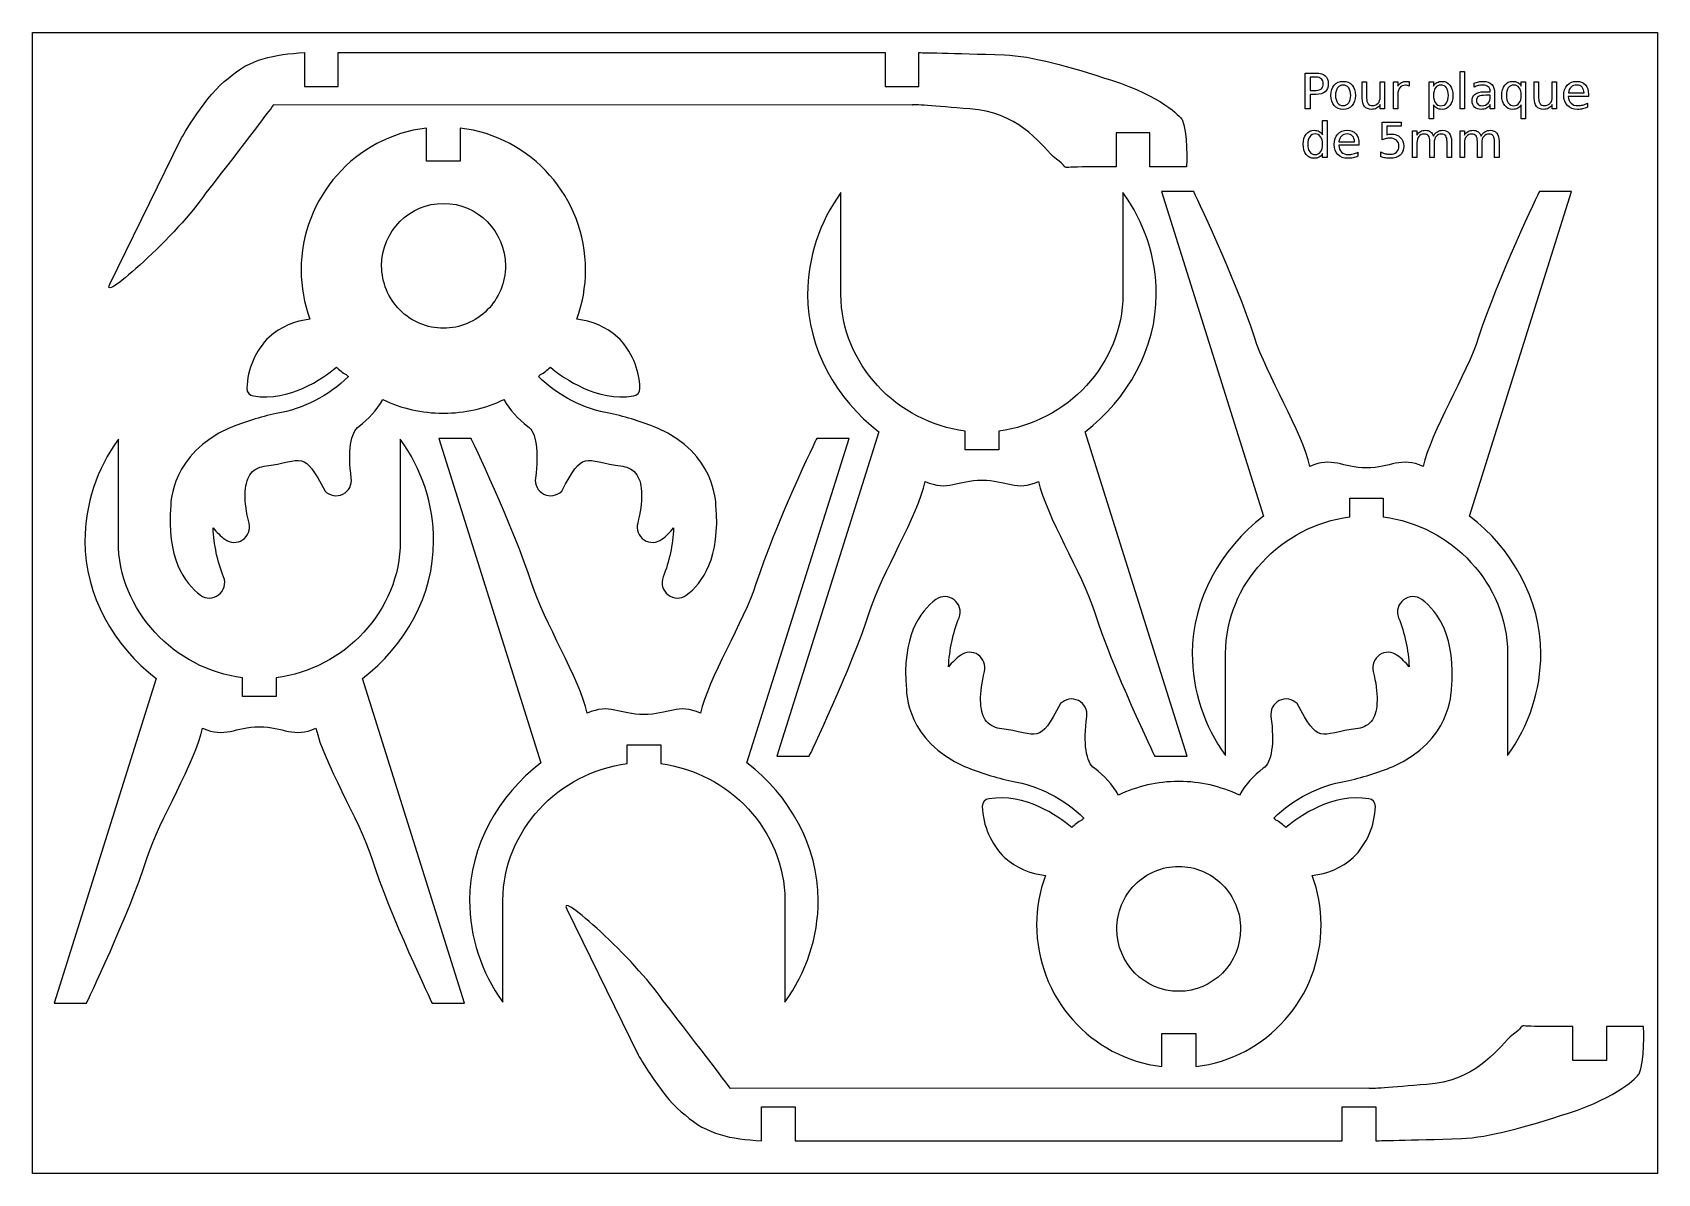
# Model space of a CAD drawing. Extents: x 427 to 897, y 446 to 776.
import ezdxf

# ---------------------------------------------------------------- set-up
doc = ezdxf.new("R2010")
doc.units = 0
doc.layers.add('Calque_1', color=7, linetype='CONTINUOUS')

msp = doc.modelspace()

# ---------------------------------------------------------------- linework, layer by layer
at = {"layer": 'Calque_1', "color": 1}
for p, q in [((427.39029, 776.137315), (897.29023, 776.137315)), ((427.39029, 446.23776), (427.39029, 776.137315)), ((897.29023, 776.137315), (897.29023, 446.23776)), ((506.044001, 770.324914), (506.044001, 760.55808)), ((515.781001, 760.55808), (515.781001, 770.324914)), ((515.781001, 770.324914), (673.984, 770.324914)), ((673.984, 770.324914), (673.984, 760.55808)), ((683.721, 760.55808), (683.721, 770.324914)), ((506.044001, 760.55808), (515.781001, 760.55808)), ((673.984, 760.55808), (683.721, 760.55808)), ((681.72127, 755.142155), (497.122069, 755.236975)), ((541.303, 738.906385), (541.303, 748.491191)), ((551.102003, 748.491191), (551.102003, 738.906385)), ((449.75287, 703.33935), (470.389184, 745.510583)), ((750.44599, 747.080599), (740.709, 747.080599)), ((740.709, 747.080599), (740.709, 737.252282)), ((750.44599, 737.252282), (750.44599, 747.080599)), ((546.202737, 738.906385), (541.303, 738.906385)), ((551.102003, 738.906385), (546.202737, 738.906385)), ((740.709, 737.252282), (730.88174, 737.252282)), ((761.11294, 737.252282), (750.44599, 737.252282)), ((661.175177, 700.46809), (661.178244, 729.857977)), ((742.70866, 729.857977), (742.70866, 700.46809)), ((763.18051, 730.127844), (753.83802, 730.127844)), ((753.83802, 730.127844), (783.3514, 636.28149)), ((842.95298, 636.28149), (872.46477, 730.127844)), ((872.46477, 730.127844), (863.12268, 730.127844)), ((528.357402, 708.68348), (528.357402, 708.68348)), ((449.75287, 703.33934), (449.75287, 703.33935)), ((661.175177, 700.38359), (661.175177, 700.46809)), ((661.175177, 700.46809), (661.175177, 700.46809)), ((742.70866, 700.46809), (742.70866, 700.46809)), ((742.70866, 700.46809), (742.70866, 700.38359)), ((452.21353, 629.12964), (452.21559, 658.51952)), ((533.745856, 658.51952), (533.745856, 629.12964)), ((554.217167, 658.78939), (544.875074, 658.78939)), ((544.875074, 658.78939), (574.386865, 564.94304)), ((633.987855, 564.94304), (663.499646, 658.78939)), ((672.14286, 660.70529), (642.631163, 566.85894)), ((663.499646, 658.78939), (654.157553, 658.78939)), ((697.091, 655.50573), (697.091, 660.90857)), ((706.792, 660.90857), (706.792, 655.50573)), ((761.25628, 566.85894), (731.74394, 660.70529)), ((701.94182, 655.50573), (697.091, 655.50573)), ((706.792, 655.50573), (701.94182, 655.50573)), ((808.30298, 636.0783), (808.30298, 641.48114)), ((808.30298, 641.48114), (813.15402, 641.48114)), ((813.15402, 641.48114), (818.00495, 641.48114)), ((818.00495, 641.48114), (818.00495, 636.0783)), ((452.21653, 629.12964), (452.21353, 629.12964)), ((533.745856, 629.12964), (533.745856, 629.12964)), ((533.745856, 629.12964), (533.745856, 629.04514)), ((478.600447, 612.591419), (478.600447, 612.590891)), ((613.805, 612.591419), (613.805, 612.591419)), ((691.281495, 613.056941), (691.281495, 613.056941)), ((826.486048, 613.056941), (826.486048, 613.057469)), ((772.38619, 596.51869), (772.38619, 596.60329)), ((772.38619, 567.12882), (772.38619, 596.51869)), ((772.38619, 596.51869), (772.38619, 596.51869)), ((853.92066, 596.51869), (853.91759, 567.12882)), ((853.92066, 596.60329), (853.92066, 596.51869)), ((853.92066, 596.51869), (853.92066, 596.51869)), ((463.1802, 589.36683), (433.66846, 495.52048)), ((488.128003, 584.16729), (488.128003, 589.57013)), ((497.830004, 589.57013), (497.830004, 584.16729)), ((552.292937, 495.52048), (522.781244, 589.36683)), ((492.979216, 584.16729), (488.128003, 584.16729)), ((497.830004, 584.16729), (492.979216, 584.16729)), ((599.337997, 564.73989), (599.337997, 570.14273)), ((599.337997, 570.14273), (604.188893, 570.14273)), ((604.188893, 570.14273), (609.039998, 570.14273)), ((609.039998, 570.14273), (609.039998, 564.73989)), ((642.631163, 566.85894), (651.973257, 566.85894)), ((751.91389, 566.85894), (761.25628, 566.85894)), ((563.422254, 525.18024), (563.422254, 525.26484)), ((563.422254, 495.79037), (563.422254, 525.18024)), ((563.422254, 525.18024), (563.422254, 525.18024)), ((581.889306, 522.68741), (581.889306, 522.68737)), ((581.889306, 522.68737), (602.525619, 480.51614)), ((644.955533, 525.18028), (644.952467, 495.79037)), ((644.955533, 525.26488), (644.955533, 525.18028)), ((644.955533, 525.18028), (644.955533, 525.18028)), ((776.729093, 516.96488), (776.729093, 516.96488)), ((433.66846, 495.52048), (443.01054, 495.52048)), ((542.950942, 495.52048), (552.292937, 495.52048)), ((872.84602, 488.77442), (863.01871, 488.77442)), ((872.84602, 478.9461), (872.84602, 488.77442)), ((893.25036, 488.77442), (882.58301, 488.77442)), ((882.58301, 488.77442), (882.58301, 478.9461)), ((753.983995, 477.157169), (753.983995, 486.741975)), ((753.983995, 486.741975), (758.883758, 486.741975)), ((758.883758, 486.741975), (763.782998, 486.741975)), ((763.782998, 486.741975), (763.782998, 477.157169)), ((882.58301, 478.9461), (872.84602, 478.9461)), ((813.85755, 470.88457), (629.258395, 470.78977)), ((638.180001, 455.7018), (638.180001, 465.46862)), ((638.180001, 465.46862), (647.917999, 465.46862)), ((647.917999, 465.46862), (647.917999, 455.7018)), ((806.11997, 455.7018), (806.11997, 465.46862)), ((806.11997, 465.46862), (815.85696, 465.46862)), ((815.85696, 465.46862), (815.85696, 455.7018)), ((647.917999, 455.7018), (806.11997, 455.7018)), ((897.29023, 446.23776), (427.39029, 446.23776))]:
    msp.add_line(p, q, dxfattribs=at)
at = {"layer": 'Calque_1', "color": 7}
for p, q in [((795.43811, 764.397828), (798.58004, 764.397828)), ((795.43811, 754.110773), (795.43811, 764.397828)), ((796.82993, 763.254056), (796.82993, 759.388659)), ((798.58004, 763.254056), (796.82993, 763.254056)), ((806.39352, 762.013822), (806.39352, 762.013822)), ((811.89878, 757.156237), (811.89878, 761.827786)), ((811.89878, 761.827786), (813.16658, 761.827786)), ((813.16658, 761.827786), (813.16658, 757.204468)), ((815.08894, 762.013822), (815.08894, 762.013822)), ((817.09398, 757.452515), (817.09398, 761.827786)), ((817.09398, 761.827786), (818.36178, 761.827786)), ((818.36178, 761.827786), (818.36178, 754.110773)), ((820.93871, 754.110772), (820.93871, 761.827785)), ((820.93871, 761.827785), (822.21339, 761.827785)), ((822.21339, 761.827785), (822.21339, 760.628892)), ((825.45178, 761.944921), (825.45867, 760.642674)), ((831.24643, 751.175551), (831.24643, 761.827786)), ((831.24643, 761.827786), (832.52112, 761.827786)), ((832.52112, 761.827786), (832.52112, 760.656454)), ((840.25191, 764.83191), (841.51971, 764.83191)), ((840.25191, 754.110773), (840.25191, 764.83191)), ((841.51971, 764.83191), (841.51971, 754.110773)), ((844.24822, 760.305054), (844.24822, 761.476387)), ((857.89769, 760.656454), (857.89769, 761.827786)), ((857.89769, 761.827786), (859.16549, 761.827786)), ((859.16549, 761.827786), (859.16549, 751.175551)), ((861.64595, 757.156237), (861.64595, 761.827786)), ((861.64595, 761.827786), (862.91375, 761.827786)), ((862.91375, 761.827786), (862.91375, 757.204468)), ((864.83611, 762.013822), (864.83611, 762.013822)), ((866.84116, 757.452515), (866.84116, 761.827786)), ((866.84116, 761.827786), (868.10895, 761.827786)), ((868.10895, 761.827786), (868.10895, 754.110773)), ((796.82993, 759.388659), (798.58004, 759.388659)), ((798.58004, 758.244887), (796.82993, 758.244887)), ((796.82993, 758.244887), (796.82993, 754.110773)), ((806.39352, 760.938952), (806.39352, 760.938952)), ((811.89878, 757.156237), (811.89878, 757.156237)), ((822.21339, 758.175984), (822.21339, 754.110772)), ((836.83438, 757.962389), (836.83438, 757.962389)), ((847.15589, 758.982138), (848.93355, 758.982138)), ((848.93355, 757.98995), (847.67265, 757.98995)), ((848.93355, 758.982138), (848.93355, 759.106161)), ((848.93355, 757.707452), (848.93355, 757.98995)), ((850.20135, 758.513605), (850.20135, 754.110773)), ((850.20135, 758.513605), (850.20135, 758.513605)), ((853.57754, 757.962389), (853.57754, 757.962389)), ((861.64595, 757.156237), (861.64595, 757.156237)), ((877.33492, 757.666111), (871.50582, 757.666111)), ((871.54716, 758.651408), (876.06713, 758.658299)), ((877.33492, 758.286228), (877.33492, 757.666111)), ((877.33492, 758.286228), (877.33492, 758.286228)), ((796.82993, 754.110773), (795.43811, 754.110773)), ((817.09398, 754.110773), (817.09398, 755.295886)), ((818.36178, 754.110773), (817.09398, 754.110773)), ((822.21339, 754.110772), (820.93871, 754.110772)), ((832.52112, 755.268325), (832.52112, 751.175551)), ((832.52112, 755.268325), (832.52112, 755.268325)), ((841.51971, 754.110773), (840.25191, 754.110773)), ((848.93355, 754.110773), (848.93355, 755.282105)), ((850.20135, 754.110773), (848.93355, 754.110773)), ((857.89769, 751.175551), (857.89769, 755.268325)), ((866.84116, 754.110773), (866.84116, 755.295886)), ((868.10895, 754.110773), (866.84116, 754.110773)), ((877.03864, 755.702407), (877.03864, 754.503514)), ((800.46106, 746.510892), (800.46106, 750.686348)), ((800.46106, 750.686348), (801.72886, 750.686348)), ((801.72886, 750.686348), (801.72886, 739.965211)), ((817.70721, 750.252266), (823.17113, 750.252266)), ((817.70721, 745.084622), (817.70721, 750.252266)), ((823.17113, 749.080933), (818.98189, 749.080933)), ((818.98189, 749.080933), (818.98189, 746.559124)), ((823.17113, 750.252266), (823.17113, 749.080933)), ((826.45086, 739.965211), (826.45086, 747.682225)), ((826.45086, 747.682225), (827.72555, 747.682225)), ((827.72555, 747.682225), (827.72555, 746.483332)), ((832.52112, 751.175551), (831.24643, 751.175551)), ((840.20368, 739.965211), (840.20368, 747.682225)), ((840.20368, 747.682225), (841.47837, 747.682225)), ((841.47837, 747.682225), (841.47837, 746.483332)), ((859.16549, 751.175551), (857.89769, 751.175551)), ((796.14091, 743.816828), (796.14091, 743.816828)), ((800.46106, 746.510892), (800.46106, 746.510892)), ((810.94104, 743.52055), (805.11194, 743.52055)), ((805.15328, 744.505847), (809.67325, 744.512737)), ((810.94104, 744.140667), (810.94104, 743.52055)), ((810.94104, 744.140667), (810.94104, 744.140667)), ((827.72555, 744.326702), (827.72555, 739.965211)), ((831.44625, 739.965211), (831.44625, 744.581639)), ((832.50734, 746.200834), (832.50734, 746.200834)), ((832.72094, 744.326702), (832.72094, 739.965211)), ((836.44164, 739.965211), (836.44164, 744.581639)), ((837.71632, 744.62298), (837.71632, 739.965211)), ((841.47837, 744.326702), (841.47837, 739.965211)), ((845.19907, 739.965211), (845.19907, 744.581639)), ((846.26016, 746.200834), (846.26016, 746.200834)), ((846.47376, 744.326702), (846.47376, 739.965211)), ((850.19446, 739.965211), (850.19446, 744.581639)), ((851.46915, 744.62298), (851.46915, 739.965211)), ((800.46106, 739.965211), (800.46106, 741.122763)), ((801.72886, 739.965211), (800.46106, 739.965211)), ((810.64476, 741.556845), (810.64476, 740.357952)), ((817.27313, 740.206367), (817.27313, 741.605075)), ((827.72555, 739.965211), (826.45086, 739.965211)), ((832.72094, 739.965211), (831.44625, 739.965211)), ((837.71632, 739.965211), (836.44164, 739.965211)), ((841.47837, 739.965211), (840.20368, 739.965211)), ((846.47376, 739.965211), (845.19907, 739.965211)), ((851.46915, 739.965211), (850.19446, 739.965211))]:
    msp.add_line(p, q, dxfattribs=at)
at = {"layer": 'Calque_1', "color": 1}
for points in [[(483.945552, 762.815089), (490.304168, 768.613767), (497.202057, 769.777954), (506.044001, 770.324914)], [(683.721, 770.324914), (683.721, 770.324914), (693.4096, 770.167014), (708.44782, 769.66417)], [(708.44782, 769.66417), (716.35831, 769.399673), (727.22825, 766.286491), (739.39259, 762.334902)], [(470.389184, 745.510583), (470.389184, 745.510583), (477.938317, 758.653001), (483.945552, 762.815089)], [(739.39259, 762.334902), (753.88006, 757.628648), (759.26231, 751.916307), (759.8137, 750.94685)], [(497.122069, 755.236975), (497.122069, 755.236975), (488.62012, 743.971999), (477.558753, 729.772391)], [(698.456, 754.02957), (687.90647, 754.881151), (681.92762, 755.445179), (681.72127, 755.142155)], [(722.55746, 740.249584), (718.57654, 744.326334), (711.94362, 753.215717), (698.456, 754.02957)], [(541.303, 748.491191), (520.703009, 746.060323), (505.090958, 728.44924), (505.07057, 707.439958)], [(587.334904, 707.439958), (587.314489, 728.44924), (571.701994, 746.060323), (551.102003, 748.491191)], [(759.8137, 750.94685), (761.55166, 747.891857), (761.11294, 737.252282), (761.11294, 737.252282)], [(730.88174, 737.252282), (722.99044, 737.252282), (728.39712, 736.198824), (722.55746, 740.249584)], [(477.558753, 729.772391), (469.564768, 717.95925), (446.90698, 697.52369), (449.75287, 703.33934)], [(661.178244, 729.857977), (654.93043, 721.32207), (651.549871, 710.99488), (651.529987, 700.38352)], [(752.35716, 700.38352), (752.33736, 710.99488), (748.95652, 721.32207), (742.70866, 729.857977)], [(780.74312, 688.04094), (775.44624, 704.62625), (763.18051, 730.127844), (763.18051, 730.127844)], [(863.12268, 730.127844), (863.12268, 730.127844), (850.85764, 704.62625), (845.56116, 688.04094)], [(528.357402, 708.68348), (528.357411, 718.655413), (536.369274, 726.739256), (546.252405, 726.739255)], [(546.252405, 726.739255), (556.135534, 726.739254), (564.147395, 718.655411), (564.147404, 708.68348)], [(505.07057, 707.439958), (505.088106, 702.591398), (505.950117, 697.784272), (507.617318, 693.236818)], [(533.598722, 695.916098), (530.242758, 699.302219), (528.357398, 703.894784), (528.357402, 708.68348)], [(564.147404, 708.68348), (564.147408, 703.894784), (562.262049, 699.30222), (558.906085, 695.916099)], [(584.78813, 693.236818), (586.455357, 697.784272), (587.317421, 702.591398), (587.334904, 707.439958)], [(651.529987, 700.38352), (651.547797, 684.78568), (659.80125, 670.09834), (672.14286, 660.70529)], [(697.091, 660.90857), (677.35151, 663.39287), (661.193676, 680.31245), (661.175177, 700.38359)], [(742.70866, 700.38359), (742.68986, 680.31245), (726.53149, 663.39287), (706.792, 660.90857)], [(731.74394, 660.70529), (744.08565, 670.09834), (752.33935, 684.78568), (752.35716, 700.38352)], [(546.252405, 690.627675), (541.506353, 690.627674), (536.954687, 692.529977), (533.598722, 695.916098)], [(558.906085, 695.916099), (555.550121, 692.529978), (550.998456, 690.627675), (546.252405, 690.627675)], [(507.617318, 693.236818), (503.275304, 692.779693), (499.147647, 690.997435), (495.804163, 688.092381)], [(596.601311, 688.092381), (593.257827, 690.997435), (589.13017, 692.779693), (584.78813, 693.236818)], [(495.804163, 688.092381), (491.846266, 684.172015), (489.539891, 678.862501), (489.367201, 673.269284)], [(603.038247, 673.269284), (602.865557, 678.862501), (600.559208, 684.172015), (596.601311, 688.092381)], [(796.76868, 650.62906), (794.62623, 660.62314), (784.22052, 677.15273), (780.74312, 688.04094)], [(845.56116, 688.04094), (842.08395, 677.15276), (831.67864, 660.62314), (829.53619, 650.62906)], [(491.267316, 671.047805), (501.833584, 669.480456), (511.073032, 675.866551), (515.249972, 679.386464)], [(518.720448, 676.684807), (513.034183, 671.040438), (505.762691, 667.297428), (497.891861, 665.968861)], [(515.249972, 679.386464), (516.093244, 678.51967), (517.061963, 677.790806), (518.119802, 677.217591)], [(518.119802, 677.217591), (518.31822, 677.038306), (518.518575, 676.860209), (518.720448, 676.684807)], [(573.684999, 676.684807), (573.886873, 676.860209), (574.087228, 677.03828), (574.285646, 677.217591)], [(594.513586, 665.968861), (586.642757, 667.297428), (579.371265, 671.040464), (573.684999, 676.684807)], [(574.285646, 677.217591), (575.343485, 677.790779), (576.312204, 678.519644), (577.155502, 679.386464)], [(577.155502, 679.386464), (581.332416, 675.866524), (590.571864, 669.480456), (601.138158, 671.047805)], [(489.367201, 673.269284), (489.364584, 672.155099), (490.174458, 671.208156), (491.267316, 671.047805)], [(601.138158, 671.047805), (602.231016, 671.208156), (603.040838, 672.155099), (603.038247, 673.269284)], [(521.794271, 662.252629), (524.609346, 664.352551), (526.953723, 666.997537), (528.710698, 670.00949)], [(528.710698, 670.00949), (534.14366, 667.427409), (540.072445, 666.08062), (546.077996, 666.064775)], [(546.327452, 666.065304), (552.333003, 666.081148), (558.261788, 667.427937), (563.69475, 670.010019)], [(563.69475, 670.010019), (565.451724, 666.998065), (567.796128, 664.353079), (570.611203, 662.253157)], [(497.891861, 665.968861), (493.221348, 664.97853), (488.654088, 663.545941), (484.250149, 661.689925)], [(546.077996, 666.064775), (546.119611, 666.064775), (546.161122, 666.06768), (546.202737, 666.067944)], [(546.202737, 666.067944), (546.244326, 666.067707), (546.285863, 666.065304), (546.327452, 666.065304)], [(608.155299, 661.689925), (603.751359, 663.545941), (599.184099, 664.97853), (594.513586, 665.968861)], [(452.21559, 658.51952), (445.96776, 649.98362), (442.58722, 639.65643), (442.56733, 629.04506)], [(484.250149, 661.689925), (467.587326, 654.483963), (467.396105, 640.114611), (467.396105, 639.50556)], [(519.575681, 647.294877), (518.5169, 655.009142), (519.352921, 660.599982), (521.794271, 662.252629)], [(543.394113, 629.04506), (543.374333, 639.65643), (539.99367, 649.98362), (533.745856, 658.51952)], [(571.778688, 616.70248), (566.482108, 633.2878), (554.217167, 658.78939), (554.217167, 658.78939)], [(570.611203, 662.253157), (573.052552, 660.60051), (573.888548, 655.009696), (572.829767, 647.295431)], [(625.009342, 639.50556), (625.009342, 640.114611), (624.818122, 654.483963), (608.155299, 661.689925)], [(654.157553, 658.78939), (654.157553, 658.78939), (641.892513, 633.2878), (636.596032, 616.70248)], [(494.345719, 650.706808), (506.0479, 652.363311), (505.57168, 655.598624), (511.993645, 643.561638)], [(580.411803, 643.562166), (586.833768, 655.599152), (586.357548, 652.363839), (598.059729, 650.707336)], [(813.15243, 650.25872), (806.12215, 650.27722), (803.1902, 653.63296), (796.76868, 650.62906)], [(829.53619, 650.62906), (823.11477, 653.63296), (820.18282, 650.27725), (813.15243, 650.25872)], [(490.233164, 648.210394), (491.174376, 649.611398), (492.678073, 650.523879), (494.345719, 650.706808)], [(598.059729, 650.707336), (599.727375, 650.524407), (601.231072, 649.611927), (602.172283, 648.210949)], [(490.011818, 634.273422), (488.422692, 640.581137), (488.499981, 645.523366), (490.233164, 648.210394)], [(517.154145, 642.685839), (518.877696, 643.517933), (519.86047, 645.388711), (519.575681, 647.294877)], [(572.829767, 647.295431), (572.544977, 645.389266), (573.527751, 643.518461), (575.251303, 642.686367)], [(602.172283, 648.210949), (603.905467, 645.523868), (603.982756, 640.581691), (602.393629, 634.27395)], [(669.53478, 608.94585), (673.01189, 619.83403), (683.41719, 636.36365), (685.55964, 646.35772)], [(685.55964, 646.35772), (691.98107, 643.35383), (694.91311, 646.70953), (701.9434, 646.72808)], [(701.9434, 646.72808), (708.97369, 646.70958), (711.90573, 643.35383), (718.32716, 646.35772)], [(718.32716, 646.35772), (720.46961, 636.36365), (730.87491, 619.83406), (734.35202, 608.94585)], [(467.396105, 639.50556), (466.011155, 624.292177), (471.29302, 616.918735), (475.971882, 613.447624)], [(511.993645, 643.561638), (513.33698, 642.15934), (515.430096, 641.803886), (517.154145, 642.685839)], [(575.251303, 642.686367), (576.975378, 641.804414), (579.068468, 642.159868), (580.411803, 643.562166)], [(616.433566, 613.447624), (621.112428, 616.918735), (626.394292, 624.292177), (625.009342, 639.50556)], [(783.3514, 636.28149), (771.009, 626.88844), (762.75515, 612.20111), (762.73734, 596.60328)], [(772.38619, 596.60329), (772.40499, 616.67442), (788.5633, 633.594), (808.30298, 636.0783)], [(818.00495, 636.0783), (837.74454, 633.594), (853.90216, 616.67442), (853.92066, 596.60329)], [(863.56585, 596.60328), (863.54805, 612.20111), (855.29458, 626.88844), (842.95298, 636.28149)], [(482.663404, 618.717367), (480.857407, 623.231045), (479.825846, 628.021983), (479.613635, 632.884909)], [(479.613635, 632.884909), (480.629753, 631.664747), (481.778282, 630.563898), (483.038124, 629.602483)], [(488.161825, 629.450319), (489.729358, 630.500228), (490.470581, 632.432616), (490.011818, 634.273422)], [(602.393629, 634.27395), (601.934867, 632.433171), (602.676116, 630.500756), (604.243649, 629.450848)], [(609.36735, 629.603011), (610.627192, 630.564452), (611.775695, 631.665275), (612.791813, 632.885437)], [(612.791813, 632.885437), (612.579602, 628.022511), (611.548041, 623.231573), (609.742044, 618.717895)], [(442.56733, 629.04506), (442.58513, 613.44723), (450.83858, 598.75989), (463.1802, 589.36683)], [(452.21253, 629.04514), (452.21553, 629.07344), (452.21553, 629.10154), (452.21653, 629.12964)], [(488.128003, 589.57013), (468.38851, 592.05443), (452.23101, 608.974), (452.21253, 629.04514)], [(483.038124, 629.602483), (484.541377, 628.46152), (486.594605, 628.400438), (488.161825, 629.450319)], [(533.745856, 629.04514), (533.727056, 608.974), (517.569589, 592.05443), (497.830004, 589.57013)], [(522.781244, 589.36683), (535.12285, 598.75989), (543.376307, 613.44723), (543.394113, 629.04506)], [(604.243649, 629.450848), (605.810869, 628.400966), (607.864097, 628.462048), (609.36735, 629.603011)], [(481.207525, 613.512086), (482.798169, 614.719651), (483.393712, 616.849018), (482.663404, 618.717367)], [(587.803555, 579.29061), (585.661103, 589.28469), (575.255895, 605.81428), (571.778688, 616.70248)], [(609.742044, 618.717895), (609.011736, 616.849546), (609.607279, 614.720205), (611.197923, 613.512614)], [(636.596032, 616.70248), (633.118825, 605.81431), (622.713519, 589.28469), (620.571066, 579.29061)], [(475.971882, 613.447624), (476.752914, 612.864955), (477.678526, 612.579826), (478.600447, 612.591419)], [(478.600447, 612.590891), (479.522369, 612.602247), (480.44081, 612.910271), (481.207525, 613.512086)], [(611.197923, 613.512614), (611.964638, 612.910799), (612.883079, 612.602854), (613.805, 612.591419)], [(613.805, 612.591419), (614.726922, 612.5798), (615.652534, 612.864955), (616.433566, 613.447624)], [(688.652929, 612.200736), (683.974067, 608.729625), (678.692203, 601.356183), (680.077153, 586.1428)], [(691.281495, 613.056941), (690.359573, 613.06856), (689.433961, 612.783405), (688.652929, 612.200736)], [(693.888572, 612.135746), (693.121857, 612.737561), (692.203416, 613.045506), (691.281495, 613.056941)], [(695.344451, 606.930465), (696.074759, 608.798814), (695.479216, 610.928155), (693.888572, 612.135746)], [(823.87897, 612.136274), (822.288326, 610.928709), (821.692783, 608.799342), (822.423091, 606.930993)], [(826.486048, 613.057469), (825.564126, 613.046113), (824.645685, 612.738089), (823.87897, 612.136274)], [(829.114613, 612.200736), (828.333581, 612.783405), (827.407969, 613.068534), (826.486048, 613.056941)], [(837.69039, 586.1428), (839.07534, 601.356183), (833.793475, 608.729625), (829.114613, 612.200736)], [(651.973257, 566.85894), (651.973257, 566.85894), (664.238198, 592.36053), (669.53478, 608.94585)], [(692.294682, 592.762923), (692.506893, 597.625849), (693.538454, 602.416787), (695.344451, 606.930465)], [(734.35202, 608.94585), (739.6486, 592.36053), (751.91389, 566.85894), (751.91389, 566.85894)], [(822.423091, 606.930993), (824.229088, 602.417315), (825.260649, 597.626377), (825.47286, 592.763451)], [(700.842846, 596.197512), (699.275626, 597.247394), (697.222398, 597.186312), (695.719145, 596.045349)], [(822.048371, 596.045877), (820.545118, 597.18684), (818.49189, 597.247922), (816.92467, 596.198041)], [(695.719145, 596.045349), (694.459303, 595.083908), (693.3108, 593.983085), (692.294682, 592.762923)], [(702.692866, 591.37441), (703.151628, 593.215189), (702.410379, 595.147604), (700.842846, 596.197512)], [(762.73734, 596.60328), (762.75714, 585.99191), (766.13798, 575.66472), (772.38619, 567.12882)], [(816.92467, 596.198041), (815.357137, 595.148132), (814.615914, 593.215744), (815.074677, 591.374938)], [(825.47286, 592.763451), (824.456742, 593.983613), (823.308213, 595.084462), (822.048371, 596.045877)], [(853.91759, 567.12882), (860.1654, 575.66472), (863.54596, 585.99191), (863.56585, 596.60328)], [(702.914212, 577.437411), (701.181028, 580.124492), (701.103739, 585.066669), (702.692866, 591.37441)], [(815.074677, 591.374938), (816.663803, 585.067223), (816.586514, 580.124994), (814.853331, 577.437966)], [(680.077153, 586.1428), (680.077153, 585.533749), (680.268373, 571.164397), (696.931196, 563.958435)], [(729.835192, 582.961993), (728.111117, 583.843946), (726.018027, 583.488492), (724.674692, 582.086194)], [(732.256728, 578.352929), (732.541518, 580.259094), (731.558744, 582.129899), (729.835192, 582.961993)], [(787.93235, 582.962521), (786.208799, 582.130427), (785.226025, 580.259649), (785.510814, 578.353483)], [(793.09285, 582.086722), (791.749515, 583.48902), (789.656399, 583.844474), (787.93235, 582.962521)], [(820.836346, 563.958435), (837.499169, 571.164397), (837.69039, 585.533749), (837.69039, 586.1428)], [(604.187311, 578.92026), (597.157024, 578.93876), (594.225075, 582.29451), (587.803555, 579.29061)], [(620.571066, 579.29061), (614.149645, 582.29451), (611.217696, 578.9388), (604.187311, 578.92026)], [(724.674692, 582.086194), (718.252727, 570.049208), (718.728947, 573.284521), (707.026766, 574.941024)], [(734.475292, 563.395203), (732.033943, 565.04785), (731.197947, 570.638664), (732.256728, 578.352929)], [(785.510814, 578.353483), (786.569595, 570.639218), (785.733574, 565.048378), (783.292224, 563.395731)], [(810.740776, 574.941552), (799.038595, 573.285049), (799.514815, 570.049736), (793.09285, 582.086722)], [(460.57207, 537.60739), (464.04924, 548.49558), (474.454522, 565.0252), (476.596974, 575.01927)], [(476.596974, 575.01927), (483.018435, 572.01538), (485.950414, 575.37108), (492.9807, 575.38962)], [(492.9807, 575.38962), (500.011085, 575.37112), (502.943034, 572.01538), (509.364456, 575.01927)], [(509.364456, 575.01927), (511.506908, 565.0252), (521.912215, 548.49561), (525.389422, 537.60739)], [(707.026766, 574.941024), (705.35912, 575.123953), (703.855423, 576.036433), (702.914212, 577.437411)], [(814.853331, 577.437966), (813.912119, 576.036962), (812.408422, 575.124481), (810.740776, 574.941552)], [(574.386865, 564.94304), (562.045161, 555.54999), (553.791704, 540.86266), (553.773898, 525.26483)], [(563.422254, 525.26484), (563.441049, 545.336), (579.59851, 562.25559), (599.337997, 564.73989)], [(609.039998, 564.73989), (628.779583, 562.25559), (644.937035, 545.336), (644.955533, 525.26488)], [(654.600723, 525.26483), (654.582923, 540.86266), (646.329461, 555.54999), (633.987855, 564.94304)], [(696.931196, 563.958435), (701.335136, 562.102419), (705.902396, 560.66983), (710.572909, 559.679499)], [(807.194634, 559.679499), (811.865147, 560.66983), (816.432407, 562.102419), (820.836346, 563.958435)], [(710.572909, 559.679499), (718.443739, 558.350932), (725.71523, 554.607896), (731.401496, 548.963553)], [(741.391745, 555.638341), (739.634771, 558.650295), (737.290367, 561.295281), (734.475292, 563.395203)], [(758.759043, 559.583057), (752.753492, 559.567212), (746.824707, 558.220423), (741.391745, 555.638341)], [(758.883758, 559.580416), (758.842169, 559.580653), (758.800632, 559.583057), (758.759043, 559.583057)], [(759.008499, 559.583585), (758.966884, 559.583585), (758.925373, 559.58068), (758.883758, 559.580416)], [(776.375797, 555.63887), (770.942835, 558.220951), (765.01405, 559.56774), (759.008499, 559.583585)], [(783.292224, 563.395731), (780.477149, 561.295809), (778.132772, 558.650823), (776.375797, 555.63887)], [(786.366047, 548.963553), (792.052312, 554.607922), (799.323804, 558.350932), (807.194634, 559.679499)], [(703.948337, 554.600555), (702.855479, 554.440204), (702.045657, 553.493261), (702.048248, 552.379076)], [(727.930994, 546.261896), (723.754079, 549.781836), (714.514631, 556.167904), (703.948337, 554.600555)], [(813.819179, 554.600555), (803.252911, 556.167904), (794.013463, 549.781809), (789.836523, 546.261896)], [(815.719294, 552.379076), (815.721911, 553.493261), (814.912037, 554.440204), (813.819179, 554.600555)], [(702.048248, 552.379076), (702.220938, 546.785859), (704.527287, 541.476346), (708.485184, 537.555979)], [(809.282332, 537.555979), (813.240229, 541.476346), (815.546604, 546.785859), (815.719294, 552.379076)], [(730.800849, 548.430769), (729.74301, 547.857581), (728.774291, 547.128716), (727.930994, 546.261896)], [(731.401496, 548.963553), (731.199622, 548.788151), (730.999267, 548.610081), (730.800849, 548.430769)], [(786.966693, 548.430769), (786.768275, 548.610054), (786.56792, 548.788151), (786.366047, 548.963553)], [(789.836523, 546.261896), (788.993251, 547.12869), (788.024532, 547.857554), (786.966693, 548.430769)], [(443.01054, 495.52048), (443.01054, 495.52048), (455.27555, 521.02208), (460.57207, 537.60739)], [(525.389422, 537.60739), (530.685902, 521.02208), (542.950942, 495.52048), (542.950942, 495.52048)], [(708.485184, 537.555979), (711.828668, 534.650925), (715.956325, 532.868667), (720.298365, 532.411542)], [(797.469177, 532.411542), (801.811191, 532.868667), (805.938848, 534.650925), (809.282332, 537.555979)], [(720.298365, 532.411542), (718.631138, 527.864088), (717.769074, 523.056962), (717.751591, 518.208402)], [(746.18041, 529.732261), (749.536374, 533.118382), (754.088039, 535.020685), (758.83409, 535.020685)], [(758.83409, 535.020685), (763.580142, 535.020686), (768.131808, 533.118383), (771.487773, 529.732262)], [(800.015925, 518.208402), (799.99839, 523.056962), (799.136378, 527.864088), (797.469177, 532.411542)], [(609.695188, 496.25435), (601.701203, 508.0675), (579.04342, 528.50305), (581.889306, 522.68741)], [(740.939091, 516.96488), (740.939087, 521.753576), (742.824446, 526.34614), (746.18041, 529.732261)], [(771.487773, 529.732262), (774.843737, 526.346141), (776.729097, 521.753576), (776.729093, 516.96488)], [(553.773898, 525.26483), (553.793678, 514.65346), (557.174341, 504.32626), (563.422254, 495.79037)], [(644.952467, 495.79037), (651.20028, 504.32626), (654.58084, 514.65346), (654.600723, 525.26483)], [(717.751591, 518.208402), (717.772006, 497.19912), (733.384004, 479.588037), (753.983995, 477.157169)], [(758.83409, 498.909105), (748.950961, 498.909106), (740.9391, 506.992949), (740.939091, 516.96488)], [(776.729093, 516.96488), (776.729084, 506.992947), (768.717221, 498.909104), (758.83409, 498.909105)], [(763.782998, 477.157169), (784.382989, 479.588037), (799.995537, 497.19912), (800.015925, 518.208402)], [(629.258395, 470.78977), (629.258395, 470.78977), (620.756545, 482.05475), (609.695188, 496.25435)], [(863.01871, 488.77442), (855.12741, 488.77442), (860.53409, 489.82789), (854.69442, 485.77714)], [(891.95102, 475.07985), (893.68908, 478.13487), (893.25036, 488.77442), (893.25036, 488.77442)], [(854.69442, 485.77714), (850.71351, 481.70039), (844.08059, 472.811), (830.59268, 471.99714)], [(602.525619, 480.51614), (602.525619, 480.51614), (610.074751, 467.3737), (616.081987, 463.21162)], [(871.52956, 463.69181), (886.01718, 468.39807), (891.39962, 474.11042), (891.95102, 475.07985)], [(830.59268, 471.99714), (820.04285, 471.14555), (814.0639, 470.58154), (813.85755, 470.88457)], [(616.081987, 463.21162), (622.440593, 457.41294), (629.338057, 456.24877), (638.180001, 455.7018)], [(840.58479, 456.36254), (848.49528, 456.62704), (859.36522, 459.74021), (871.52956, 463.69181)], [(815.85696, 455.7018), (815.85696, 455.7018), (825.54597, 455.8597), (840.58479, 456.36254)]]:
    msp.add_open_spline(points, degree=3, dxfattribs=at)
at = {"layer": 'Calque_1', "color": 7}
for points in [[(798.58004, 764.397828), (799.733, 764.397828), (800.60346, 764.136001), (801.19142, 763.612346)], [(800.0821, 762.751072), (799.728407, 763.086395), (799.22772, 763.254056), (798.58004, 763.254056)], [(800.61265, 761.324802), (800.61265, 761.940326), (800.4358, 762.415749), (800.0821, 762.751072)], [(800.0821, 759.891643), (800.4358, 760.226966), (800.61265, 760.704685), (800.61265, 761.324802)], [(801.19142, 763.612346), (801.78398, 763.093285), (802.08026, 762.33077), (802.08026, 761.324802)], [(802.08026, 761.324802), (802.08026, 760.309647), (801.78398, 759.54254), (801.19142, 759.023479)], [(803.78902, 760.938952), (804.418327, 761.655532), (805.286493, 762.013822), (806.39352, 762.013822)], [(806.39352, 762.013822), (807.495947, 762.013822), (808.361813, 761.655532), (808.99112, 760.938952)], [(822.21339, 760.628892), (822.479817, 761.097425), (822.826623, 761.444232), (823.25381, 761.669311)], [(823.25381, 761.669311), (823.681003, 761.898984), (824.200067, 762.013821), (824.811, 762.013821)], [(824.811, 762.013821), (824.898273, 762.013821), (824.994733, 762.006931), (825.10038, 761.993151)], [(825.10038, 761.993151), (825.206033, 761.983964), (825.323167, 761.967888), (825.45178, 761.944921)], [(832.52112, 760.656454), (832.78754, 761.1158), (833.122863, 761.455716), (833.52709, 761.676202)], [(833.52709, 761.676202), (833.93591, 761.901282), (834.422817, 762.013822), (834.98781, 762.013822)], [(834.98781, 762.013822), (835.924877, 762.013822), (836.685093, 761.641752), (837.26846, 760.897611)], [(844.24822, 761.476387), (844.71216, 761.655532), (845.16232, 761.788742), (845.5987, 761.876018)], [(845.5987, 761.876018), (846.03508, 761.967887), (846.459977, 762.013822), (846.87339, 762.013822)], [(846.87339, 762.013822), (847.989597, 762.013822), (848.82331, 761.724434), (849.37453, 761.145658)], [(853.14346, 760.897611), (853.731427, 761.641752), (854.491643, 762.013822), (855.42411, 762.013822)], [(855.42411, 762.013822), (855.993703, 762.013822), (856.48061, 761.901282), (856.88483, 761.676202)], [(856.88483, 761.676202), (857.29365, 761.455716), (857.63127, 761.1158), (857.89769, 760.656454)], [(871.20265, 760.897611), (871.887077, 761.641752), (872.808067, 762.013822), (873.96562, 762.013822)], [(873.96562, 762.013822), (875.00374, 762.013822), (875.823673, 761.678499), (876.42542, 761.007854)], [(798.58004, 759.388659), (799.22772, 759.388659), (799.728407, 759.55632), (800.0821, 759.891643)], [(801.19142, 759.023479), (800.60346, 758.504418), (799.733, 758.244887), (798.58004, 758.244887)], [(802.85196, 757.962389), (802.85196, 759.230184), (803.164313, 760.222372), (803.78902, 760.938952)], [(803.78902, 754.985827), (803.164313, 755.707), (802.85196, 756.699188), (802.85196, 757.962389)], [(804.78121, 760.13969), (804.386177, 759.611442), (804.18866, 758.885675), (804.18866, 757.962389)], [(804.18866, 757.962389), (804.18866, 757.039104), (804.38388, 756.31104), (804.77432, 755.778199)], [(806.39352, 760.938952), (805.713687, 760.938952), (805.17625, 760.672531), (804.78121, 760.13969)], [(807.99893, 760.132799), (807.60389, 760.670234), (807.068753, 760.938952), (806.39352, 760.938952)], [(808.59149, 757.962389), (808.59149, 758.876488), (808.39397, 759.599958), (807.99893, 760.132799)], [(807.99893, 755.785089), (808.39397, 756.31793), (808.59149, 757.043697), (808.59149, 757.962389)], [(808.99112, 760.938952), (809.62042, 760.222372), (809.93507, 759.230184), (809.93507, 757.962389)], [(809.93507, 757.962389), (809.93507, 756.699188), (809.62042, 755.707), (808.99112, 754.985827)], [(812.5878, 754.73778), (812.128453, 755.288995), (811.89878, 756.095148), (811.89878, 757.156237)], [(813.16658, 757.204468), (813.16658, 756.474108), (813.308977, 755.92519), (813.59377, 755.557713)], [(816.49454, 755.667956), (816.894167, 756.104335), (817.09398, 756.699188), (817.09398, 757.452515)], [(822.78528, 760.18103), (822.40402, 759.717091), (822.21339, 759.048742), (822.21339, 758.175984)], [(824.43893, 760.883829), (823.72235, 760.883829), (823.171133, 760.649563), (822.78528, 760.18103)], [(824.99014, 760.821819), (824.824773, 760.863159), (824.641037, 760.883829), (824.43893, 760.883829)], [(825.45867, 760.642674), (825.316277, 760.725356), (825.1601, 760.785071), (824.99014, 760.821819)], [(833.09301, 760.15347), (832.71175, 759.625222), (832.52112, 758.894862), (832.52112, 757.962389)], [(832.52112, 757.962389), (832.52112, 757.029917), (832.71175, 756.29726), (833.09301, 755.764419)], [(834.67775, 760.952732), (834.007103, 760.952732), (833.478857, 760.686311), (833.09301, 760.15347)], [(836.2556, 760.15347), (835.874347, 760.686311), (835.348397, 760.952732), (834.67775, 760.952732)], [(836.83438, 757.962389), (836.83438, 758.894862), (836.641453, 759.625222), (836.2556, 760.15347)], [(836.2556, 755.764419), (836.641453, 756.29726), (836.83438, 757.029917), (836.83438, 757.962389)], [(837.26846, 760.897611), (837.856427, 760.15347), (838.15041, 759.175063), (838.15041, 757.962389)], [(838.15041, 757.962389), (838.15041, 756.749716), (837.856427, 755.771309), (837.26846, 755.027168)], [(843.68323, 756.356975), (843.68323, 757.225139), (843.972617, 757.879707), (844.55139, 758.320679)], [(845.45401, 760.780477), (845.036003, 760.674828), (844.634073, 760.516353), (844.24822, 760.305054)], [(844.55139, 758.320679), (845.134763, 758.761652), (846.00293, 758.982138), (847.15589, 758.982138)], [(845.54358, 757.63855), (845.14854, 757.404284), (844.95102, 757.004653), (844.95102, 756.439657)], [(846.74247, 760.938952), (846.301503, 760.938952), (845.872017, 760.886127), (845.45401, 760.780477)], [(847.67265, 757.98995), (846.64831, 757.98995), (845.93862, 757.872817), (845.54358, 757.63855)], [(848.35478, 760.456638), (847.97352, 760.778181), (847.436083, 760.938952), (846.74247, 760.938952)], [(848.29277, 755.716187), (848.719957, 756.216874), (848.93355, 756.880629), (848.93355, 757.707452)], [(848.93355, 759.106161), (848.93355, 759.68953), (848.740627, 760.139689), (848.35478, 760.456638)], [(849.37453, 761.145658), (849.925743, 760.566881), (850.20135, 759.68953), (850.20135, 758.513605)], [(852.26841, 757.962389), (852.26841, 759.175063), (852.560093, 760.15347), (853.14346, 760.897611)], [(853.14346, 755.027168), (852.560093, 755.771309), (852.26841, 756.749716), (852.26841, 757.962389)], [(854.14943, 760.15347), (853.76817, 759.625222), (853.57754, 758.894862), (853.57754, 757.962389)], [(853.57754, 757.962389), (853.57754, 757.029917), (853.76817, 756.29726), (854.14943, 755.764419)], [(855.73417, 760.952732), (855.063523, 760.952732), (854.535277, 760.686311), (854.14943, 760.15347)], [(857.31892, 760.15347), (856.933067, 760.686311), (856.404817, 760.952732), (855.73417, 760.952732)], [(857.89769, 757.962389), (857.89769, 758.894862), (857.704767, 759.625222), (857.31892, 760.15347)], [(857.31892, 755.764419), (857.704767, 756.29726), (857.89769, 757.029917), (857.89769, 757.962389)], [(862.33497, 754.73778), (861.875623, 755.288995), (861.64595, 756.095148), (861.64595, 757.156237)], [(862.91375, 757.204468), (862.91375, 756.474108), (863.056147, 755.92519), (863.34094, 755.557713)], [(866.24171, 755.667956), (866.641343, 756.104335), (866.84116, 756.699188), (866.84116, 757.452515)], [(870.1829, 757.893487), (870.1829, 759.156689), (870.522817, 760.158064), (871.20265, 760.897611)], [(871.25777, 754.985827), (870.54119, 755.702407), (870.1829, 756.671627), (870.1829, 757.893487)], [(871.50582, 757.666111), (871.560953, 756.793354), (871.82278, 756.127302), (872.2913, 755.667956)], [(872.27752, 760.339505), (871.85492, 759.939874), (871.611467, 759.377175), (871.54716, 758.651408)], [(873.9794, 760.938952), (873.272007, 760.938952), (872.704713, 760.739136), (872.27752, 760.339505)], [(875.48146, 760.318835), (875.1048, 760.732246), (874.604113, 760.938952), (873.9794, 760.938952)], [(876.06713, 758.658299), (876.05793, 759.351911), (875.862707, 759.905423), (875.48146, 760.318835)], [(876.42542, 761.007854), (877.031753, 760.341802), (877.33492, 759.434593), (877.33492, 758.286228)], [(806.39352, 753.910957), (805.286493, 753.910957), (804.418327, 754.269247), (803.78902, 754.985827)], [(804.77432, 755.778199), (805.16936, 755.249951), (805.709093, 754.985827), (806.39352, 754.985827)], [(806.39352, 754.985827), (807.068753, 754.985827), (807.60389, 755.252248), (807.99893, 755.785089)], [(808.99112, 754.985827), (808.361813, 754.269247), (807.495947, 753.910957), (806.39352, 753.910957)], [(814.60662, 753.910957), (813.720087, 753.910957), (813.047147, 754.186565), (812.5878, 754.73778)], [(813.59377, 755.557713), (813.878563, 755.19483), (814.305753, 755.013388), (814.87534, 755.013388)], [(816.01911, 754.248577), (815.61489, 754.023497), (815.14406, 753.910957), (814.60662, 753.910957)], [(814.87534, 755.013388), (815.559767, 755.013388), (816.0995, 755.231577), (816.49454, 755.667956)], [(817.09398, 755.295886), (816.78622, 754.827353), (816.42793, 754.47825), (816.01911, 754.248577)], [(833.52709, 754.241686), (833.122863, 754.466766), (832.78754, 754.808979), (832.52112, 755.268325)], [(833.09301, 755.764419), (833.478857, 755.236171), (834.007103, 754.972047), (834.67775, 754.972047)], [(834.98781, 753.910957), (834.422817, 753.910957), (833.93591, 754.0212), (833.52709, 754.241686)], [(834.67775, 754.972047), (835.348397, 754.972047), (835.874347, 755.236171), (836.2556, 755.764419)], [(837.26846, 755.027168), (836.685093, 754.283027), (835.924877, 753.910957), (834.98781, 753.910957)], [(844.37914, 754.572416), (843.9152, 755.017981), (843.68323, 755.612834), (843.68323, 756.356975)], [(846.26705, 753.910957), (845.476977, 753.910957), (844.847673, 754.131443), (844.37914, 754.572416)], [(844.95102, 756.439657), (844.95102, 755.989498), (845.098013, 755.631208), (845.392, 755.364787)], [(845.392, 755.364787), (845.690573, 755.10296), (846.094797, 754.972047), (846.60467, 754.972047)], [(847.85179, 754.241686), (847.42001, 754.0212), (846.891763, 753.910957), (846.26705, 753.910957)], [(846.60467, 754.972047), (847.30747, 754.972047), (847.87017, 755.220094), (848.29277, 755.716187)], [(848.93355, 755.282105), (848.644163, 754.813572), (848.283577, 754.466766), (847.85179, 754.241686)], [(855.42411, 753.910957), (854.491643, 753.910957), (853.731427, 754.283027), (853.14346, 755.027168)], [(854.14943, 755.764419), (854.535277, 755.236171), (855.063523, 754.972047), (855.73417, 754.972047)], [(856.88483, 754.241686), (856.48061, 754.0212), (855.993703, 753.910957), (855.42411, 753.910957)], [(855.73417, 754.972047), (856.404817, 754.972047), (856.933067, 755.236171), (857.31892, 755.764419)], [(857.89769, 755.268325), (857.63127, 754.808979), (857.29365, 754.466766), (856.88483, 754.241686)], [(864.3538, 753.910957), (863.46726, 753.910957), (862.794317, 754.186565), (862.33497, 754.73778)], [(863.34094, 755.557713), (863.625733, 755.19483), (864.052927, 755.013388), (864.62252, 755.013388)], [(865.76629, 754.248577), (865.362063, 754.023497), (864.891233, 753.910957), (864.3538, 753.910957)], [(864.62252, 755.013388), (865.30694, 755.013388), (865.84667, 755.231577), (866.24171, 755.667956)], [(866.84116, 755.295886), (866.533393, 754.827353), (866.175103, 754.47825), (865.76629, 754.248577)], [(874.1861, 753.910957), (872.955053, 753.910957), (871.978943, 754.269247), (871.25777, 754.985827)], [(872.2913, 755.667956), (872.764427, 755.213203), (873.421293, 754.985827), (874.2619, 754.985827)], [(875.63994, 754.062541), (875.16222, 753.961485), (874.677607, 753.910957), (874.1861, 753.910957)], [(874.2619, 754.985827), (874.748807, 754.985827), (875.219637, 755.045542), (875.67439, 755.164972)], [(877.03864, 754.503514), (876.583893, 754.310589), (876.11766, 754.163598), (875.63994, 754.062541)], [(875.67439, 755.164972), (876.133737, 755.284402), (876.588487, 755.463547), (877.03864, 755.702407)], [(795.70683, 746.752049), (796.294797, 747.49619), (797.055013, 747.86826), (797.98748, 747.86826)], [(797.98748, 747.86826), (798.557073, 747.86826), (799.04398, 747.75572), (799.4482, 747.530641)], [(799.4482, 747.530641), (799.85702, 747.310154), (800.19464, 746.970238), (800.46106, 746.510892)], [(804.80877, 746.752049), (805.493197, 747.49619), (806.414187, 747.86826), (807.57174, 747.86826)], [(807.57174, 747.86826), (808.60986, 747.86826), (809.429793, 747.532937), (810.03154, 746.862292)], [(827.72555, 746.483332), (828.014937, 746.956458), (828.361743, 747.305561), (828.76597, 747.530641)], [(828.76597, 747.530641), (829.17019, 747.75572), (829.650207, 747.86826), (830.20602, 747.86826)], [(830.20602, 747.86826), (830.76642, 747.86826), (831.241843, 747.725863), (831.63229, 747.441068)], [(831.63229, 747.441068), (832.027323, 747.156273), (832.319007, 746.742862), (832.50734, 746.200834)], [(832.50734, 746.200834), (832.824287, 746.770423), (833.203247, 747.190724), (833.64422, 747.461739)], [(833.64422, 747.461739), (834.085193, 747.732753), (834.604253, 747.86826), (835.2014, 747.86826)], [(835.2014, 747.86826), (836.00526, 747.86826), (836.62538, 747.585762), (837.06176, 747.020766)], [(841.47837, 746.483332), (841.767757, 746.956458), (842.114563, 747.305561), (842.51879, 747.530641)], [(842.51879, 747.530641), (842.92301, 747.75572), (843.403027, 747.86826), (843.95884, 747.86826)], [(843.95884, 747.86826), (844.51924, 747.86826), (844.994663, 747.725863), (845.38511, 747.441068)], [(845.38511, 747.441068), (845.780143, 747.156273), (846.071827, 746.742862), (846.26016, 746.200834)], [(846.26016, 746.200834), (846.577107, 746.770423), (846.956067, 747.190724), (847.39704, 747.461739)], [(847.39704, 747.461739), (847.838013, 747.732753), (848.357077, 747.86826), (848.95423, 747.86826)], [(848.95423, 747.86826), (849.758083, 747.86826), (850.3782, 747.585762), (850.81458, 747.020766)], [(794.83178, 743.816828), (794.83178, 745.029501), (795.123463, 746.007908), (795.70683, 746.752049)], [(795.70683, 740.881606), (795.123463, 741.625747), (794.83178, 742.604154), (794.83178, 743.816828)], [(796.7128, 746.007908), (796.33154, 745.47966), (796.14091, 744.7493), (796.14091, 743.816828)], [(796.14091, 743.816828), (796.14091, 742.884355), (796.33154, 742.151698), (796.7128, 741.618857)], [(798.29754, 746.807171), (797.626893, 746.807171), (797.098647, 746.54075), (796.7128, 746.007908)], [(799.88229, 746.007908), (799.496437, 746.54075), (798.968187, 746.807171), (798.29754, 746.807171)], [(800.46106, 743.816828), (800.46106, 744.7493), (800.268137, 745.47966), (799.88229, 746.007908)], [(799.88229, 741.618857), (800.268137, 742.151698), (800.46106, 742.884355), (800.46106, 743.816828)], [(803.78902, 743.747926), (803.78902, 745.011127), (804.128937, 746.012502), (804.80877, 746.752049)], [(804.86389, 740.840265), (804.14731, 741.556845), (803.78902, 742.526065), (803.78902, 743.747926)], [(805.11194, 743.52055), (805.167073, 742.647792), (805.4289, 741.98174), (805.89742, 741.522394)], [(805.88364, 746.193944), (805.46104, 745.794313), (805.217587, 745.231614), (805.15328, 744.505847)], [(807.58552, 746.79339), (806.878127, 746.79339), (806.310833, 746.593575), (805.88364, 746.193944)], [(809.08758, 746.173273), (808.71092, 746.586684), (808.210233, 746.79339), (807.58552, 746.79339)], [(809.67325, 744.512737), (809.66405, 745.20635), (809.468827, 745.759862), (809.08758, 746.173273)], [(810.03154, 746.862292), (810.637873, 746.19624), (810.94104, 745.289032), (810.94104, 744.140667)], [(818.8372, 745.470473), (818.469727, 745.38779), (818.093063, 745.259173), (817.70721, 745.084622)], [(819.95341, 745.594496), (819.581343, 745.594496), (819.209273, 745.553155), (818.8372, 745.470473)], [(818.98189, 746.559124), (819.184003, 746.628026), (819.386117, 746.678554), (819.58823, 746.710708)], [(819.58823, 746.710708), (819.790343, 746.747455), (819.992457, 746.765828), (820.19457, 746.765828)], [(821.84132, 744.967489), (821.37738, 745.385494), (820.748077, 745.594496), (819.95341, 745.594496)], [(820.19457, 746.765828), (821.342937, 746.765828), (822.25244, 746.451176), (822.92308, 745.821872)], [(822.53723, 743.265611), (822.53723, 743.982191), (822.30526, 744.549484), (821.84132, 744.967489)], [(821.84132, 741.563734), (822.30526, 741.981739), (822.53723, 742.549032), (822.53723, 743.265611)], [(823.92905, 743.265611), (823.92905, 742.158587), (823.58454, 741.297313), (822.89552, 740.68179)], [(822.92308, 745.821872), (823.593727, 745.192568), (823.92905, 744.340481), (823.92905, 743.265611)], [(828.29743, 746.104371), (827.916177, 745.667992), (827.72555, 745.075436), (827.72555, 744.326702)], [(829.84084, 746.765829), (829.19316, 746.765829), (828.67869, 746.545343), (828.29743, 746.104371)], [(831.05351, 746.228394), (830.791683, 746.586684), (830.38746, 746.765829), (829.84084, 746.765829)], [(831.44625, 744.581639), (831.44625, 745.32578), (831.315337, 745.874698), (831.05351, 746.228394)], [(833.29282, 746.111261), (832.911567, 745.674882), (832.72094, 745.080029), (832.72094, 744.326702)], [(834.85001, 746.765829), (834.193143, 746.765829), (833.67408, 746.54764), (833.29282, 746.111261)], [(836.0489, 746.228394), (835.787073, 746.586684), (835.387443, 746.765829), (834.85001, 746.765829)], [(836.44164, 744.581639), (836.44164, 745.321186), (836.310727, 745.870105), (836.0489, 746.228394)], [(837.06176, 747.020766), (837.498133, 746.460364), (837.71632, 745.661102), (837.71632, 744.62298)], [(842.05025, 746.104371), (841.668997, 745.667992), (841.47837, 745.075436), (841.47837, 744.326702)], [(843.59366, 746.765829), (842.94598, 746.765829), (842.43151, 746.545343), (842.05025, 746.104371)], [(844.80633, 746.228394), (844.544503, 746.586684), (844.14028, 746.765829), (843.59366, 746.765829)], [(845.19907, 744.581639), (845.19907, 745.32578), (845.068157, 745.874698), (844.80633, 746.228394)], [(847.04564, 746.111261), (846.664387, 745.674882), (846.47376, 745.080029), (846.47376, 744.326702)], [(848.60283, 746.765829), (847.945963, 746.765829), (847.4269, 746.54764), (847.04564, 746.111261)], [(849.80172, 746.228394), (849.539893, 746.586684), (849.140263, 746.765829), (848.60283, 746.765829)], [(850.19446, 744.581639), (850.19446, 745.321186), (850.063547, 745.870105), (849.80172, 746.228394)], [(850.81458, 747.020766), (851.25096, 746.460364), (851.46915, 745.661102), (851.46915, 744.62298)], [(797.98748, 739.765396), (797.055013, 739.765396), (796.294797, 740.137466), (795.70683, 740.881606)], [(796.7128, 741.618857), (797.098647, 741.090609), (797.626893, 740.826485), (798.29754, 740.826485)], [(799.4482, 740.096125), (799.04398, 739.875639), (798.557073, 739.765396), (797.98748, 739.765396)], [(798.29754, 740.826485), (798.968187, 740.826485), (799.496437, 741.090609), (799.88229, 741.618857)], [(800.46106, 741.122763), (800.19464, 740.663417), (799.85702, 740.321204), (799.4482, 740.096125)], [(807.79223, 739.765396), (806.561177, 739.765396), (805.585063, 740.123686), (804.86389, 740.840265)], [(805.89742, 741.522394), (806.370547, 741.067641), (807.027413, 740.840265), (807.86802, 740.840265)], [(809.24606, 739.91698), (808.76834, 739.815924), (808.28373, 739.765396), (807.79223, 739.765396)], [(807.86802, 740.840265), (808.354927, 740.840265), (808.825757, 740.89998), (809.28051, 741.01941)], [(810.64476, 740.357952), (810.190013, 740.165027), (809.72378, 740.018036), (809.24606, 739.91698)], [(809.28051, 741.01941), (809.739857, 741.13884), (810.194607, 741.317985), (810.64476, 741.556845)], [(817.27313, 741.605075), (817.686537, 741.379996), (818.113727, 741.212335), (818.5547, 741.102092)], [(818.65806, 739.875638), (818.212493, 739.949133), (817.75085, 740.059376), (817.27313, 740.206367)], [(818.5547, 741.102092), (818.995673, 740.991849), (819.46191, 740.936727), (819.95341, 740.936727)], [(819.98097, 739.765395), (819.549183, 739.765395), (819.108213, 739.802143), (818.65806, 739.875638)], [(819.95341, 740.936727), (820.748077, 740.936727), (821.37738, 741.145729), (821.84132, 741.563734)], [(822.89552, 740.68179), (822.2065, 740.07086), (821.234983, 739.765395), (819.98097, 739.765395)]]:
    msp.add_open_spline(points, degree=3, dxfattribs=at)

doc.saveas('drawing.dxf')
